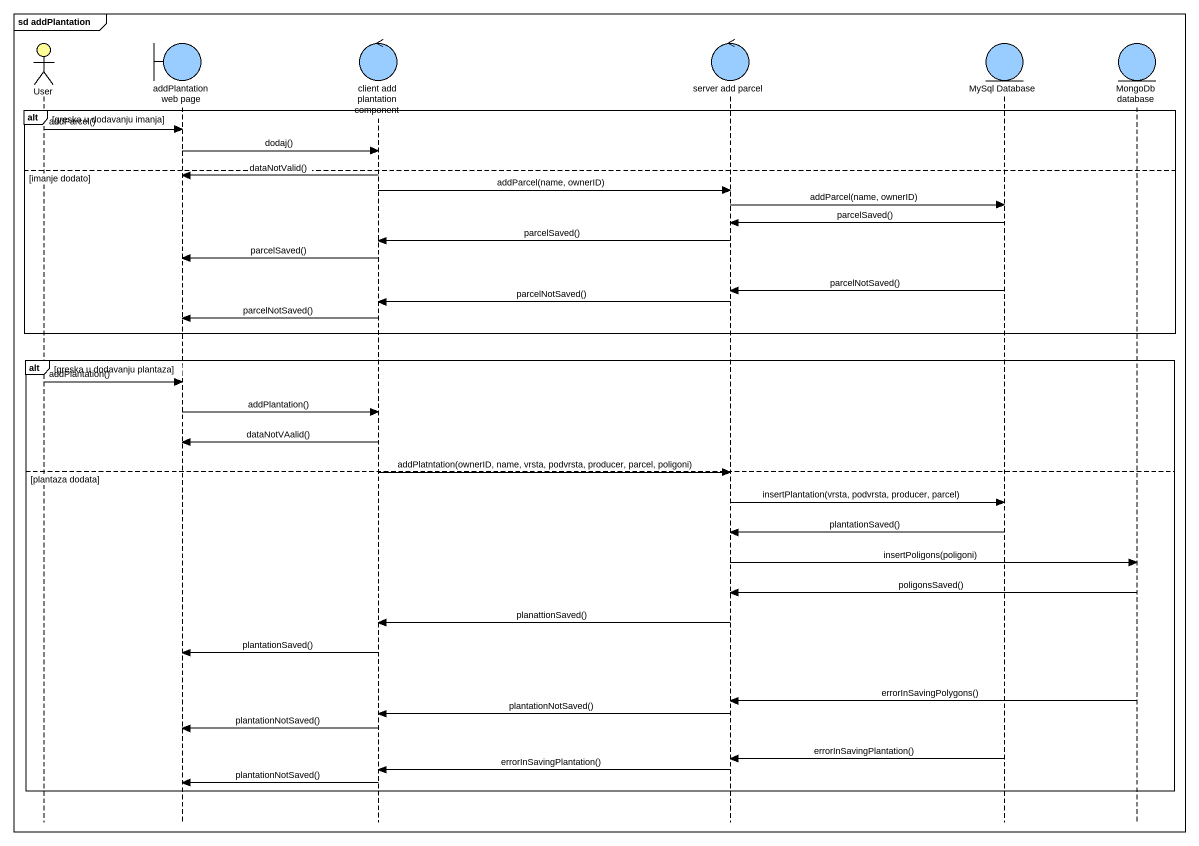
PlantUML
@startuml
mainframe sd addPlantation
hide footbox
actor User #FFFE99
boundary "addPlantation web page" as addPlantation_web_page #99CCFF
control "client add plantation component" as client_add_plantation #99CCFF
control "server add parcel" as server_add_parcel #99CCFF
entity "MySql Database" as MySql_Database #99CCFF
entity "MongoDb database" as MongoDb_database #99CCFF

alt greska u dodavanju imanja
  User -> addPlantation_web_page : addParcel()
  addPlantation_web_page -> client_add_plantation : dodaj()
else imanje dodato
  client_add_plantation -> addPlantation_web_page : dataNotValid()
  client_add_plantation -> server_add_parcel : addParcel(name, ownerID)
  server_add_parcel -> MySql_Database : addParcel(name, ownerID)
  MySql_Database -> server_add_parcel : parcelSaved()
  server_add_parcel -> client_add_plantation : parcelSaved()
  client_add_plantation -> addPlantation_web_page : parcelSaved()
  MySql_Database -> server_add_parcel : parcelNotSaved()
  server_add_parcel -> client_add_plantation : parcelNotSaved()
  client_add_plantation -> addPlantation_web_page : parcelNotSaved()
end
alt greska u dodavanju plantaza
  User -> addPlantation_web_page : addPlantation()
  addPlantation_web_page -> client_add_plantation : addPlantation()
  client_add_plantation -> addPlantation_web_page : dataNotVAalid()
else plantaza dodata
  client_add_plantation -> server_add_parcel : addPlatntation(ownerID, name, vrsta, podvrsta, producer, parcel, poligoni)
  server_add_parcel -> MySql_Database : insertPlantation(vrsta, podvrsta, producer, parcel)
  MySql_Database -> server_add_parcel : plantationSaved()
  server_add_parcel -> MongoDb_database : insertPoligons(poligoni)
  MongoDb_database -> server_add_parcel : poligonsSaved()
  server_add_parcel -> client_add_plantation : planattionSaved()
  client_add_plantation -> addPlantation_web_page : plantationSaved()
  MongoDb_database -> server_add_parcel : errorInSavingPolygons()
  server_add_parcel -> client_add_plantation : plantationNotSaved()
  client_add_plantation -> addPlantation_web_page : plantationNotSaved()
  MySql_Database -> server_add_parcel : errorInSavingPlantation()
  server_add_parcel -> client_add_plantation : errorInSavingPlantation()
  client_add_plantation -> addPlantation_web_page : plantationNotSaved()
end
@enduml
